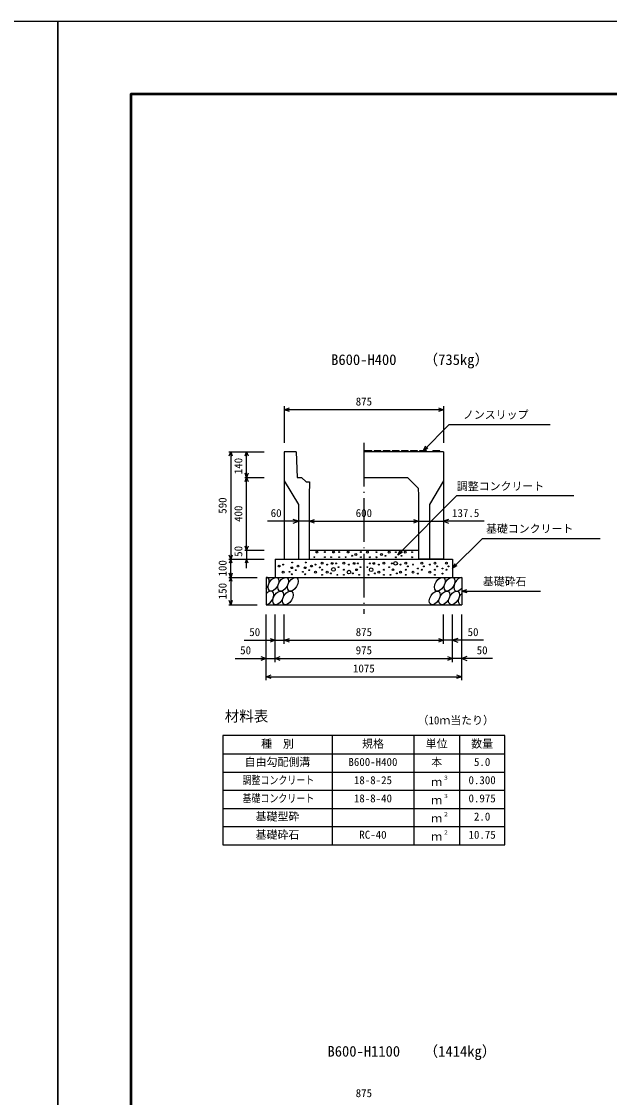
# Model space of a CAD drawing. Units: millimetres, scale not verified. Extents: x -16800 to 16800, y -5940 to 5940.
# Drawn here: x -200 to 3032, y 26 to 5940 of the extents above; entities that cross this region are included whole.
import ezdxf
from ezdxf.enums import TextEntityAlignment as Align

# ---------------------------------------------------------------- set-up
doc = ezdxf.new("R2010")
doc.units = ezdxf.units.MM
doc.header["$LTSCALE"] = 20
doc.linetypes.add('LONG_DASHED_DOTTED', pattern=[15.25, 12, -1.5, 0.25, -1.5])
for name, color, linetype, lineweight in [('0-0_DIM', 7, 'Continuous', 25), ('0-1_Defpoints', 5, 'Continuous', 25), ('0-2_HATCH', 6, 'Continuous', 25), ('0-3_HYO', 3, 'Continuous', 25), ('0-4_HYO2', 4, 'Continuous', 25), ('0-5_OUTLINE', 3, 'Continuous', 25), ('0-6_TXT', 7, 'Continuous', 25), ('0-7_WAKU', 3, 'Continuous', 25)]:
    doc.layers.add(name, color=color, linetype=linetype, lineweight=lineweight)
doc.styles.add('ＭＳ ゴシック', font='')
doc.styles.get('ＭＳ ゴシック').set_extended_font_data('MS Gothic')

msp = doc.modelspace()

# ---------------------------------------------------------------- linework, layer by layer
at = {"layer": '0-0_DIM'}
for p, q in [((1244.28, 3826.41), (1244.28, 3624.66)), ((2119.28, 3806.41), (1244.28, 3806.41)), ((2119.28, 3826.41), (2119.28, 3624.66)), ((2006.78, 3581.16), (2148.99, 3723.38)), ((2705.88, 3723.38), (2148.99, 3723.38)), ((940.08, 3574.66), (1133.41, 3574.66)), ((950.08, 3574.66), (950.08, 2984.66)), ((1036.75, 3434.66), (1036.75, 3574.66)), ((2006.78, 3581.16), (2021.78, 3607.14)), ((2006.78, 3581.16), (2032.76, 3596.16)), ((1026.75, 3434.66), (1133.41, 3434.66)), ((1036.75, 3034.66), (1036.75, 3434.66)), ((1321.78, 3193.23), (1151.1, 3193.23)), ((1381.78, 3193.23), (1321.78, 3193.23)), ((1381.78, 3193.23), (1981.78, 3193.23)), ((1981.78, 3193.23), (2119.28, 3193.23)), ((2342.05, 3193.23), (2119.28, 3193.23)), ((2332.94, 3098.32), (2169.28, 2934.66)), ((2332.94, 3098.32), (2979.81, 3098.32)), ((1026.75, 3034.66), (1133.41, 3034.66)), ((1036.75, 3034.66), (1036.75, 2984.66)), ((1868.1, 3009.66), (1883.1, 3035.64)), ((1868.1, 3009.66), (1894.08, 3024.66)), ((940.08, 2984.66), (1133.41, 2984.66)), ((950.08, 2884.66), (950.08, 2984.66)), ((1036.75, 2934.66), (1036.75, 2984.66)), ((2169.28, 2934.66), (2184.28, 2960.64)), ((2169.28, 2934.66), (2195.26, 2949.66)), ((940.08, 2884.66), (1094.28, 2884.66)), ((950.08, 2884.66), (950.08, 2734.66)), ((2219.28, 2809.66), (2248.26, 2817.43)), ((2219.28, 2809.66), (2652.6, 2809.66)), ((2219.28, 2809.66), (2248.26, 2801.9)), ((940.08, 2734.66), (1094.28, 2734.66)), ((1144.28, 2319.15), (1144.28, 2681.49)), ((1194.28, 2419.15), (1194.28, 2681.49)), ((1244.28, 2519.15), (1244.28, 2681.49)), ((2119.28, 2519.15), (2119.28, 2681.49)), ((2169.28, 2419.15), (2169.28, 2681.49)), ((2219.28, 2319.15), (2219.28, 2681.49)), ((1024.28, 2539.15), (1244.28, 2539.15)), ((1244.28, 2539.15), (2119.28, 2539.15)), ((2339.28, 2539.15), (2119.28, 2539.15)), ((974.28, 2439.15), (1194.28, 2439.15)), ((1194.28, 2439.15), (2169.28, 2439.15)), ((2389.28, 2439.15), (2169.28, 2439.15)), ((1144.28, 2339.15), (2219.28, 2339.15))]:
    msp.add_line(p, q, dxfattribs=at)
at = {"layer": '0-0_DIM', "linetype": 'LONG_DASHED_DOTTED'}
msp.add_line((1681.78, 3624.66), (1681.78, 2684.66), dxfattribs=at)
at = {"layer": '0-0_DIM'}
for points in [[(1272.51, 3796.14), (1244.32, 3806.41), (1272.51, 3816.67)], [(2091.13, 3816.67), (2119.32, 3806.41), (2091.13, 3796.14)], [(941.87, 3552.11), (950.08, 3574.66), (958.29, 3552.11)], [(1028.54, 3552.11), (1036.75, 3574.66), (1044.96, 3552.11)], [(1044.96, 3457.21), (1036.75, 3434.66), (1028.54, 3457.21)], [(1028.54, 3412.11), (1036.75, 3434.66), (1044.96, 3412.11)], [(1868.1, 3009.66), (2192.57, 3334.13), (2836.12, 3334.13)], [(1293.59, 3182.97), (1321.78, 3193.23), (1293.59, 3203.49)], [(1409.97, 3182.97), (1381.78, 3193.23), (1409.97, 3203.49)], [(1953.59, 3203.49), (1981.78, 3193.23), (1953.59, 3182.97)], [(2147.47, 3203.49), (2119.28, 3193.23), (2147.47, 3182.97)], [(1044.96, 3057.21), (1036.75, 3034.66), (1028.54, 3057.21)], [(958.29, 3007.21), (950.08, 2984.66), (941.87, 3007.21)], [(958.29, 2962.11), (950.08, 2984.66), (941.87, 2962.11)], [(1044.96, 2962.11), (1036.75, 2984.66), (1028.54, 2962.11)], [(958.29, 2907.21), (950.08, 2884.66), (941.87, 2907.21)], [(958.29, 2862.11), (950.08, 2884.66), (941.87, 2862.11)], [(958.29, 2757.21), (950.08, 2734.66), (941.87, 2757.21)], [(1166.09, 2549.41), (1194.28, 2539.15), (1166.09, 2528.89)], [(1272.47, 2528.89), (1244.28, 2539.15), (1272.47, 2549.41)], [(2091.09, 2549.41), (2119.28, 2539.15), (2091.09, 2528.89)], [(2197.47, 2549.41), (2169.28, 2539.15), (2197.47, 2528.89)], [(1116.09, 2449.41), (1144.28, 2439.15), (1116.09, 2428.89)], [(1222.47, 2428.89), (1194.28, 2439.15), (1222.47, 2449.41)], [(2141.09, 2449.41), (2169.28, 2439.15), (2141.09, 2428.89)], [(2247.47, 2449.41), (2219.28, 2439.15), (2247.47, 2428.89)], [(1172.47, 2328.89), (1144.28, 2339.15), (1172.47, 2349.41)], [(2191.09, 2349.41), (2219.28, 2339.15), (2191.09, 2328.89)]]:
    msp.add_lwpolyline(points, dxfattribs=at)
at = {"layer": '0-1_Defpoints'}
for points in [[(-16800, -5940), (0, -5940), (0, 5940), (-16800, 5940)], [(0, -5940), (16800, -5940), (16800, 5940), (0, 5940)]]:
    msp.add_lwpolyline(points, close=True, dxfattribs=at)
at = {"layer": '0-2_HATCH'}
for p, q in [((1726.78, 3574.66), (1725.78, 3581.16)), ((1776.78, 3574.66), (1775.78, 3581.16)), ((1826.78, 3574.66), (1825.78, 3581.16)), ((1876.78, 3574.66), (1875.78, 3581.16)), ((1926.78, 3574.66), (1925.78, 3581.16)), ((1976.78, 3574.66), (1975.78, 3581.16)), ((2026.78, 3574.66), (2025.78, 3581.16)), ((2099.28, 3574.66), (2098.28, 3581.16))]:
    msp.add_line(p, q, dxfattribs=at)
for points in [[(1725.78, 3581.16), (1687.78, 3581.16), (1686.78, 3574.66)], [(1775.78, 3581.16), (1737.78, 3581.16), (1736.78, 3574.66)], [(1825.78, 3581.16), (1787.78, 3581.16), (1786.78, 3574.66)], [(1875.78, 3581.16), (1837.78, 3581.16), (1836.78, 3574.66)], [(1925.78, 3581.16), (1887.78, 3581.16), (1886.78, 3574.66)], [(1975.78, 3581.16), (1937.78, 3581.16), (1936.78, 3574.66)], [(2025.78, 3581.16), (1987.78, 3581.16), (1986.78, 3574.66)], [(2098.28, 3581.16), (2060.28, 3581.16), (2059.28, 3574.66)]]:
    msp.add_lwpolyline(points, dxfattribs=at)
for centre, radius in [((1423.47, 3023.97), 5), ((1467.57, 3023.97), 2.5), ((1515.3, 3023.97), 5), ((1545.75, 3023.97), 2.5), ((1595.66, 3023.97), 5), ((1665.75, 3023.97), 2.5), ((1700.92, 3023.69), 5), ((1750.82, 3023.69), 2.5), ((1820.92, 3023.69), 5), ((1857.14, 3023.69), 2.5), ((1909.35, 3023.69), 5), ((1946.35, 3023.69), 2.5), ((1238.09, 2954.84), 2.5), ((1287.52, 2966.49), 2.5), ((1361.86, 2966.49), 2.5), ((1409.45, 2995.96), 2.5), ((1415.47, 2954.84), 2.5), ((1451.75, 2962.71), 5), ((1467.57, 2995.96), 2.5), ((1479.79, 2954.84), 2.5), ((1501.28, 2995.96), 2.5), ((1507.82, 2961.84), 5), ((1528.86, 2961.84), 2.5), ((1545.75, 2995.96), 2.5), ((1571.75, 2962.71), 5), ((1581.64, 2995.96), 2.5), ((1599.79, 2954.84), 2.5), ((1616.69, 3003.84), 2.5), ((1627.82, 2961.84), 5), ((1637.71, 3010.84), 5), ((1648.86, 2961.84), 2.5), ((1665.75, 2995.96), 2.5), ((1714.71, 2961.84), 2.5), ((1714.94, 2995.68), 2.5), ((1735.74, 2961.84), 5), ((1750.82, 2995.68), 2.5), ((1763.78, 2954.84), 2.5), ((1778.86, 3010.56), 5), ((1791.82, 2962.71), 5), ((1799.89, 3003.55), 2.5), ((1834.71, 2961.84), 2.5), ((1855.74, 2961.84), 10), ((1857.14, 2995.68), 2.5), ((1883.78, 2954.84), 2.5), ((1888.32, 3003.55), 2.5), ((1911.82, 2962.71), 5), ((1946.35, 2995.68), 2.5), ((1951.72, 2954.84), 2.5), ((1999.9, 2962.71), 5), ((2044.51, 2954.84), 2.5), ((2072.55, 2962.71), 5), ((2135.3, 2962.71), 5), ((1216.52, 2947.21), 5), ((1238.09, 2913.69), 5), ((1272.66, 2915.18), 2.5), ((1285.08, 2937.97), 5), ((1285.08, 2902.08), 2.5), ((1307.15, 2924.42), 2.5), ((1319.56, 2947.21), 5), ((1347, 2915.18), 2.5), ((1359.41, 2937.97), 5), ((1359.41, 2902.08), 2.5), ((1381.48, 2924.42), 2.5), ((1393.9, 2947.21), 5), ((1415.47, 2913.69), 5), ((1439.33, 2939.92), 2.5), ((1451.75, 2926.82), 2.5), ((1451.75, 2898.81), 2.5), ((1479.79, 2913.69), 5), ((1500.82, 2906.69), 2.5), ((1514.36, 2928.83), 10), ((1535.86, 2898.81), 2.5), ((1542.87, 2940.83), 2.5), ((1571.75, 2926.82), 2.5), ((1571.75, 2898.81), 2.5), ((1599.79, 2913.69), 10), ((1620.82, 2906.69), 2.5), ((1641.84, 2926.82), 5), ((1655.86, 2898.81), 2.5), ((1662.87, 2940.83), 2.5), ((1700.69, 2940.83), 2.5), ((1707.7, 2898.81), 2.5), ((1721.72, 2926.82), 10), ((1742.75, 2906.69), 2.5), ((1763.78, 2913.69), 5), ((1791.82, 2926.82), 2.5), ((1791.82, 2898.81), 2.5), ((1820.69, 2940.83), 2.5), ((1827.7, 2898.81), 2.5), ((1841.72, 2926.82), 5), ((1862.75, 2906.69), 2.5), ((1883.78, 2913.69), 5), ((1911.82, 2926.82), 2.5), ((1911.82, 2898.81), 2.5), ((1923.16, 2945.15), 2.5), ((1951.72, 2913.69), 5), ((1978.58, 2933.62), 2.5), ((1978.58, 2905.6), 2.5), ((1999.9, 2926.82), 2.5), ((2011.24, 2945.15), 2.5), ((2044.51, 2913.69), 5), ((2072.55, 2926.82), 2.5), ((2072.55, 2898.81), 2.5), ((2083.89, 2945.15), 2.5), ((2113.97, 2933.62), 2.5), ((2113.97, 2905.6), 2.5), ((2135.3, 2926.82), 2.5), ((2146.64, 2945.15), 2.5)]:
    msp.add_circle(centre, radius, dxfattribs=at)
for centre, start_param, end_param in [((1131.92, 2847.14), 4.385593, 6.6745444), ((2205.42, 2847.14), 0.3357715, 4.4411806), ((1157.24, 2772.15), 3.5111464, 7.548991), ((2230.74, 2772.15), 1.2110787, 3.5658734)]:
    msp.add_ellipse(centre, major_axis=(21.81, 35.31), ratio=0.5792, start_param=start_param, end_param=end_param, dxfattribs=at)
for centre in [(1185.13, 2847.14), (1238.34, 2847.14), (1291.54, 2847.14), (2099.01, 2847.14), (2152.22, 2847.14), (1210.45, 2772.15), (1263.66, 2772.15), (2071.12, 2772.15), (2124.33, 2772.15), (2177.54, 2772.15)]:
    msp.add_ellipse(centre, major_axis=(21.81, 35.31), ratio=0.5792, dxfattribs=at)
at = {"layer": '0-3_HYO'}
for p, q in [((1506.78, 2015.2), (1506.78, 1415.2)), ((1956.78, 2015.2), (1956.78, 1415.2)), ((2206.78, 2015.2), (2206.78, 1415.2)), ((906.78, 1915.2), (2456.78, 1915.2))]:
    msp.add_line(p, q, dxfattribs=at)
msp.add_lwpolyline([(906.78, 1415.2), (2456.78, 1415.2), (2456.78, 2015.2), (906.78, 2015.2)], close=True, dxfattribs=at)
at = {"layer": '0-4_HYO2'}
for p, q in [((906.78, 1815.2), (2456.78, 1815.2)), ((906.78, 1715.2), (2456.78, 1715.2)), ((906.78, 1615.2), (2456.78, 1615.2)), ((906.78, 1515.2), (2456.78, 1515.2))]:
    msp.add_line(p, q, dxfattribs=at)
at = {"layer": '0-5_OUTLINE'}
for p, q in [((1244.28, 3574.66), (1244.28, 2984.66)), ((1309.28, 3574.66), (1244.28, 3574.66)), ((1309.28, 3574.66), (1314.28, 3434.66)), ((2119.28, 3574.66), (1681.78, 3574.66)), ((2119.28, 3574.66), (2119.28, 2984.66)), ((1314.28, 3434.66), (1339.28, 3434.66)), ((1339.28, 3434.66), (1364.28, 3409.66)), ((1681.78, 3434.66), (1921.78, 3434.66)), ((1921.78, 3434.66), (1980.76, 3375.69)), ((1244.28, 3414.66), (1321.78, 3284.66)), ((1364.28, 3409.66), (1383.66, 3409.66)), ((1383.66, 3409.66), (1381.78, 3334.66)), ((1980.76, 3375.69), (1981.78, 3334.66)), ((2119.28, 3414.66), (2041.78, 3284.66)), ((1381.78, 3334.66), (1381.78, 2984.66)), ((1981.78, 3334.66), (1981.78, 2984.66)), ((1321.78, 3284.66), (1321.78, 2984.66)), ((2041.78, 3284.66), (2041.78, 2984.66)), ((1381.78, 3034.66), (1981.78, 3034.66)), ((1194.28, 2984.66), (2169.28, 2984.66)), ((1194.28, 2984.66), (1194.28, 2884.66)), ((1244.28, 2984.66), (1381.78, 2984.66)), ((2119.28, 2984.66), (1981.78, 2984.66)), ((2169.28, 2984.66), (2169.28, 2884.66)), ((1144.28, 2884.66), (2219.28, 2884.66)), ((1144.28, 2884.66), (1144.28, 2734.66)), ((2219.28, 2884.66), (2219.28, 2734.66)), ((1144.28, 2734.66), (2219.28, 2734.66))]:
    msp.add_line(p, q, dxfattribs=at)
at = {"layer": '0-7_WAKU', "lineweight": 50}
msp.add_lwpolyline([(400, -5540), (16400, -5540), (16400, 5540), (400, 5540)], close=True, dxfattribs=at)

# ---------------------------------------------------------------- texts
at = {"layer": '0-0_DIM', "style": 'ＭＳ ゴシック'}
for s, p in [('875', (1636.78, 3816.41)), ('ノンスリップ', (2226.3, 3743.55)), ('調整コンクリート', (2192.57, 3350.55)), ('60', (1169.51, 3203.23)), ('600', (1636.78, 3203.23)), ('137.5', (2166.38, 3203.23)), ('基礎コンクリート', (2352.94, 3117.05)), ('基礎砕石', (2335.6, 2826.83)), ('50', (1051.84, 2549.15)), ('875', (1636.78, 2549.15)), ('50', (2251.72, 2549.15)), ('50', (1001.84, 2449.15)), ('975', (1636.78, 2449.15)), ('50', (2301.72, 2449.15)), ('1075', (1621.78, 2349.15)), ('875', (1636.78, 15.08))]:
    msp.add_text(s, height=43.99, dxfattribs=at).set_placement(p, align=Align.BOTTOM_LEFT)
for s, p in [('140', (1026.75, 3451.91)), ('590', (940.08, 3234.66)), ('400', (1026.75, 3189.66)), ('50', (1026.75, 2997.99)), ('100', (940.08, 2889.66)), ('150', (940.08, 2764.66))]:
    msp.add_text(s, height=43.99, rotation=90, dxfattribs=at).set_placement(p, align=Align.BOTTOM_LEFT)
at = {"layer": '0-6_TXT', "style": 'ＭＳ ゴシック'}
for s, height, p in [('B600-H400', 58.65, (1501.78, 4034.66)), ('（735kg）', 58.65, (2010.15, 4034.66)), ('材料表', 58.65, (916.78, 2075.2)), ('（10ｍ当たり）', 43.99, (1976.78, 2064.2)), ('種\u3000別', 43.99, (1116.78, 1935.2)), ('規格', 43.99, (1671.78, 1935.2)), ('単位', 43.99, (2021.78, 1935.2)), ('数量', 43.99, (2271.78, 1935.2)), ('自由勾配側溝', 43.99, (1026.78, 1835.2)), ('B600-H400', 43.99, (1596.78, 1835.2)), ('本', 43.99, (2051.78, 1835.2)), ('5.0', 43.99, (2286.78, 1835.2)), ('18-8-25', 43.99, (1626.78, 1735.2)), ('３', 21.99, (2117.32, 1765.57)), ('0.300', 43.99, (2256.78, 1735.2)), ('ｍ', 43.99, (2051.78, 1725.2)), ('18-8-40', 43.99, (1626.78, 1635.2)), ('ｍ', 43.99, (2051.78, 1625.2)), ('３', 21.99, (2117.32, 1665.57)), ('0.975', 43.99, (2256.78, 1635.2)), ('基礎型砕', 43.99, (1086.78, 1535.2)), ('ｍ', 43.99, (2051.78, 1525.2)), ('２', 21.99, (2117.32, 1565.57)), ('2.0', 43.99, (2286.78, 1535.2)), ('基礎砕石', 43.99, (1086.78, 1435.2)), ('RC-40', 43.99, (1656.78, 1435.2)), ('２', 21.99, (2117.32, 1465.57)), ('10.75', 43.99, (2256.78, 1435.2)), ('ｍ', 43.99, (2051.78, 1425.2)), ('B600-H1100', 58.65, (1481.78, 233.34)), ('（1414kg）', 58.65, (2010.15, 233.34))]:
    msp.add_text(s, height=height, dxfattribs=at).set_placement(p, align=Align.BOTTOM_LEFT)
at = {"layer": '0-6_TXT', "style": 'ＭＳ ゴシック', "width": 0.8}
for s, p in [('調整コンクリート', (1014.78, 1735.2)), ('基礎コンクリート', (1014.78, 1635.2))]:
    msp.add_text(s, height=43.99, dxfattribs=at).set_placement(p, align=Align.BOTTOM_LEFT)

doc.saveas('drawing.dxf')
